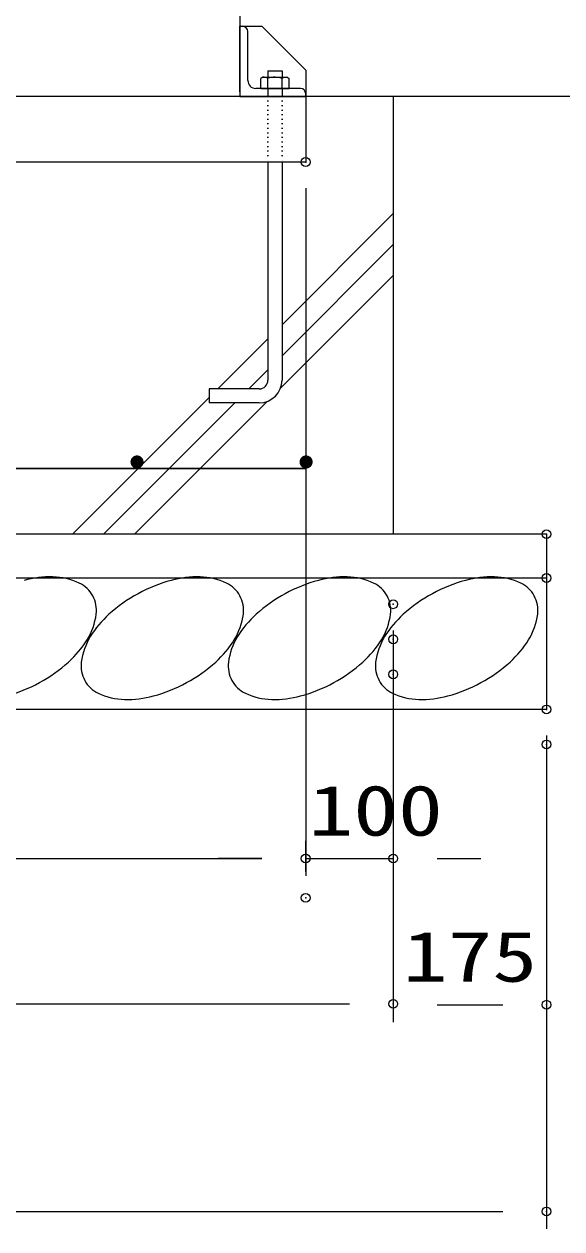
# Model space of a CAD drawing. Units: millimetres, scale not verified. Extents: x -5940 to 5940, y -4200 to 4200.
# Drawn here: x 2493 to 3107, y -1717 to -341 of the extents above; entities that cross this region are included whole.
import ezdxf
from ezdxf.enums import TextEntityAlignment as Align

# ---------------------------------------------------------------- set-up
doc = ezdxf.new("R2010")
doc.units = ezdxf.units.MM
doc.header["$LTSCALE"] = 20
doc.header["$PDMODE"] = 32
doc.header["$PDSIZE"] = 10
doc.linetypes.add('USER2', pattern=[0.26, 0.01, -0.25])
for name, color, linetype, lineweight in [('0-0_0', 7, 'Continuous', 25), ('0-1_1', 7, 'Continuous', 25), ('0-2_EXTCNT-L', 4, 'Continuous', 25), ('0-4_2', 7, 'Continuous', 25)]:
    doc.layers.add(name, color=color, linetype=linetype, lineweight=lineweight)
doc.layers.add('0-5_DEFPOINTS', color=7, linetype='Continuous')
doc.styles.add('ＭＳ ゴシック', font='')
doc.styles.get('ＭＳ ゴシック').set_extended_font_data('MS Gothic')

msp = doc.modelspace()

# ---------------------------------------------------------------- linework, layer by layer
at = {"layer": '0-0_0', "color": 1}
for p, q in [((2814.39, -528.76), (2814.39, -1313.96)), ((2914.39, -1033.76), (2914.39, -1479.96)), ((2914.39, -1073.76), (2914.39, -1313.96)), ((2914.39, -1113.76), (2914.39, -1480.96)), ((3089.39, -1153.76), (3089.39, -1716.96)), ((3089.39, -1193.76), (3089.39, -1480.96)), ((2814.39, -1308.96), (2814.39, -1273.96))]:
    msp.add_line(p, q, dxfattribs=at)
at = {"layer": '0-0_0', "color": 2}
for p, q in [((1514.39, -1293.96), (2764.39, -1293.96)), ((2764.39, -1293.96), (2714.39, -1293.96)), ((2814.39, -1293.96), (2914.39, -1293.96)), ((2964.39, -1293.96), (3014.39, -1293.96)), ((1414.39, -1459.96), (2864.39, -1459.96)), ((2964.39, -1460.96), (3039.39, -1460.96)), ((1239.39, -1696.96), (3039.39, -1696.96))]:
    msp.add_line(p, q, dxfattribs=at)
at = {"layer": '0-0_0'}
for points in [[(2614.39, -841.26), (2622.36, -833.78), (2623.29, -833.89)], [(2614.39, -841.26), (2621.42, -833.78), (2622.36, -833.78)], [(2614.39, -841.26), (2620.48, -833.89), (2621.42, -833.78)], [(2614.39, -841.26), (2623.29, -833.89), (2621.64, -841.2)], [(2614.39, -841.26), (2619.57, -834.13), (2620.48, -833.89)], [(2614.39, -841.26), (2618.69, -834.48), (2619.57, -834.13)], [(2614.39, -841.26), (2617.87, -834.93), (2618.69, -834.48)], [(2614.39, -841.26), (2617.11, -835.48), (2617.87, -834.93)], [(2614.39, -841.26), (2616.42, -836.13), (2617.11, -835.48)], [(2614.39, -841.26), (2615.82, -836.85), (2616.42, -836.13)], [(2614.39, -841.26), (2615.31, -837.65), (2615.82, -836.85)], [(2614.45, -840.32), (2615.31, -837.65), (2614.39, -841.26)], [(2614.45, -840.32), (2614.91, -838.5), (2615.31, -837.65)], [(2614.62, -839.4), (2614.91, -838.5), (2614.45, -840.32)], [(2621.64, -841.2), (2623.29, -833.89), (2621.65, -841.17)], [(2621.65, -841.17), (2623.29, -833.89), (2621.67, -841.14)], [(2621.67, -841.14), (2623.29, -833.89), (2621.68, -841.11)], [(2621.68, -841.11), (2623.29, -833.89), (2621.7, -841.09)], [(2621.7, -841.09), (2623.29, -833.89), (2621.73, -841.07)], [(2621.73, -841.07), (2623.29, -833.89), (2621.75, -841.05)], [(2621.75, -841.05), (2623.29, -833.89), (2621.78, -841.04)], [(2621.78, -841.04), (2623.29, -833.89), (2621.81, -841.02)], [(2621.81, -841.02), (2623.29, -833.89), (2621.84, -841.02)], [(2621.84, -841.02), (2623.29, -833.89), (2621.87, -841.01)], [(2621.87, -841.01), (2623.29, -833.89), (2621.9, -841.01)], [(2621.9, -841.01), (2623.29, -833.89), (2621.93, -841.02)], [(2621.93, -841.02), (2623.29, -833.89), (2621.96, -841.02)], [(2621.96, -841.02), (2623.29, -833.89), (2621.99, -841.04)], [(2621.99, -841.04), (2623.29, -833.89), (2624.2, -834.13)], [(2621.99, -841.04), (2624.2, -834.13), (2622.02, -841.05)], [(2622.02, -841.05), (2624.2, -834.13), (2622.05, -841.07)], [(2622.05, -841.07), (2624.2, -834.13), (2622.07, -841.09)], [(2622.07, -841.09), (2624.2, -834.13), (2622.09, -841.11)], [(2622.09, -841.11), (2624.2, -834.13), (2622.11, -841.14)], [(2622.11, -841.14), (2624.2, -834.13), (2622.12, -841.17)], [(2622.12, -841.17), (2624.2, -834.13), (2622.13, -841.2)], [(2622.13, -841.2), (2624.2, -834.13), (2622.14, -841.23)], [(2622.14, -841.26), (2624.2, -834.13), (2625.08, -834.48)], [(2622.14, -841.23), (2624.2, -834.13), (2622.14, -841.26)], [(2622.14, -841.26), (2625.08, -834.48), (2625.91, -834.93)], [(2622.14, -841.26), (2625.91, -834.93), (2626.67, -835.48)], [(2622.14, -841.26), (2626.67, -835.48), (2627.35, -836.13)], [(2622.14, -841.26), (2627.35, -836.13), (2627.95, -836.85)], [(2622.14, -841.26), (2627.95, -836.85), (2628.46, -837.65)], [(2622.14, -841.26), (2628.46, -837.65), (2628.86, -838.5)], [(2622.14, -841.26), (2628.86, -838.5), (2629.15, -839.4)], [(2807.39, -841.26), (2815.36, -833.78), (2816.29, -833.89)], [(2807.39, -841.26), (2814.42, -833.78), (2815.36, -833.78)], [(2807.39, -841.26), (2813.48, -833.89), (2814.42, -833.78)], [(2807.39, -841.26), (2816.29, -833.89), (2814.64, -841.2)], [(2807.39, -841.26), (2812.57, -834.13), (2813.48, -833.89)], [(2807.39, -841.26), (2811.69, -834.48), (2812.57, -834.13)], [(2807.39, -841.26), (2810.87, -834.93), (2811.69, -834.48)], [(2807.39, -841.26), (2810.11, -835.48), (2810.87, -834.93)], [(2807.39, -841.26), (2809.42, -836.13), (2810.11, -835.48)], [(2807.39, -841.26), (2808.82, -836.85), (2809.42, -836.13)], [(2807.39, -841.26), (2808.31, -837.65), (2808.82, -836.85)], [(2807.45, -840.32), (2808.31, -837.65), (2807.39, -841.26)], [(2807.45, -840.32), (2807.91, -838.5), (2808.31, -837.65)], [(2807.62, -839.4), (2807.91, -838.5), (2807.45, -840.32)], [(2814.64, -841.2), (2816.29, -833.89), (2814.65, -841.17)], [(2814.65, -841.17), (2816.29, -833.89), (2814.67, -841.14)], [(2814.67, -841.14), (2816.29, -833.89), (2814.68, -841.11)], [(2814.68, -841.11), (2816.29, -833.89), (2814.7, -841.09)], [(2814.7, -841.09), (2816.29, -833.89), (2814.73, -841.07)], [(2814.73, -841.07), (2816.29, -833.89), (2814.75, -841.05)], [(2814.75, -841.05), (2816.29, -833.89), (2814.78, -841.04)], [(2814.78, -841.04), (2816.29, -833.89), (2814.81, -841.02)], [(2814.81, -841.02), (2816.29, -833.89), (2814.84, -841.02)], [(2814.84, -841.02), (2816.29, -833.89), (2814.87, -841.01)], [(2814.87, -841.01), (2816.29, -833.89), (2814.9, -841.01)], [(2814.9, -841.01), (2816.29, -833.89), (2814.93, -841.02)], [(2814.93, -841.02), (2816.29, -833.89), (2814.96, -841.02)], [(2814.96, -841.02), (2816.29, -833.89), (2814.99, -841.04)], [(2814.99, -841.04), (2816.29, -833.89), (2815.02, -841.05)], [(2815.02, -841.05), (2816.29, -833.89), (2815.05, -841.07)], [(2815.05, -841.07), (2816.29, -833.89), (2815.07, -841.09)], [(2815.07, -841.09), (2816.29, -833.89), (2815.09, -841.11)], [(2815.09, -841.11), (2816.29, -833.89), (2815.11, -841.14)], [(2815.11, -841.14), (2816.29, -833.89), (2817.2, -834.13)], [(2815.11, -841.14), (2817.2, -834.13), (2815.12, -841.17)], [(2815.12, -841.17), (2817.2, -834.13), (2815.13, -841.2)], [(2815.13, -841.2), (2817.2, -834.13), (2815.14, -841.23)], [(2815.14, -841.26), (2817.2, -834.13), (2818.08, -834.48)], [(2815.14, -841.23), (2817.2, -834.13), (2815.14, -841.26)], [(2815.14, -841.26), (2818.08, -834.48), (2818.91, -834.93)], [(2815.14, -841.26), (2818.91, -834.93), (2819.67, -835.48)], [(2815.14, -841.26), (2819.67, -835.48), (2820.35, -836.13)], [(2815.14, -841.26), (2820.35, -836.13), (2820.95, -836.85)], [(2815.14, -841.26), (2820.95, -836.85), (2821.46, -837.65)], [(2815.14, -841.26), (2821.46, -837.65), (2821.86, -838.5)], [(2815.14, -841.26), (2821.86, -838.5), (2822.15, -839.4)], [(2614.39, -841.26), (2621.64, -841.2), (2621.64, -841.23)], [(2614.39, -841.26), (2621.64, -841.23), (2621.64, -841.26)], [(2618.69, -848.05), (2614.39, -841.26), (2621.64, -841.26)], [(2617.87, -847.59), (2614.39, -841.26), (2618.69, -848.05)], [(2617.11, -847.04), (2614.39, -841.26), (2617.87, -847.59)], [(2616.42, -846.4), (2614.39, -841.26), (2617.11, -847.04)], [(2615.82, -845.67), (2614.39, -841.26), (2616.42, -846.4)], [(2615.31, -844.87), (2614.39, -841.26), (2615.82, -845.67)], [(2614.91, -844.02), (2614.39, -841.26), (2615.31, -844.87)], [(2614.62, -843.13), (2614.39, -841.26), (2614.91, -844.02)], [(2614.45, -842.2), (2614.39, -841.26), (2614.62, -843.13)], [(2618.69, -848.05), (2621.64, -841.26), (2621.64, -841.29)], [(2618.69, -848.05), (2621.64, -841.29), (2621.64, -841.32)], [(2618.69, -848.05), (2621.64, -841.32), (2621.65, -841.35)], [(2618.69, -848.05), (2621.65, -841.35), (2621.67, -841.38)], [(2618.69, -848.05), (2621.67, -841.38), (2621.68, -841.41)], [(2618.69, -848.05), (2621.68, -841.41), (2621.7, -841.43)], [(2618.69, -848.05), (2621.7, -841.43), (2621.73, -841.45)], [(2618.69, -848.05), (2621.73, -841.45), (2621.75, -841.47)], [(2618.69, -848.05), (2621.75, -841.47), (2621.78, -841.49)], [(2618.69, -848.05), (2621.78, -841.49), (2619.57, -848.39)], [(2619.57, -848.39), (2622.12, -841.35), (2620.48, -848.63)], [(2619.57, -848.39), (2622.11, -841.38), (2622.12, -841.35)], [(2619.57, -848.39), (2622.09, -841.41), (2622.11, -841.38)], [(2619.57, -848.39), (2622.07, -841.43), (2622.09, -841.41)], [(2619.57, -848.39), (2622.05, -841.45), (2622.07, -841.43)], [(2619.57, -848.39), (2622.02, -841.47), (2622.05, -841.45)], [(2619.57, -848.39), (2621.99, -841.49), (2622.02, -841.47)], [(2619.57, -848.39), (2621.96, -841.5), (2621.99, -841.49)], [(2619.57, -848.39), (2621.78, -841.49), (2621.81, -841.5)], [(2619.57, -848.39), (2621.93, -841.51), (2621.96, -841.5)], [(2619.57, -848.39), (2621.81, -841.5), (2621.84, -841.51)], [(2619.57, -848.39), (2621.9, -841.51), (2621.93, -841.51)], [(2619.57, -848.39), (2621.87, -841.51), (2621.9, -841.51)], [(2619.57, -848.39), (2621.84, -841.51), (2621.87, -841.51)], [(2620.48, -848.63), (2622.13, -841.32), (2621.42, -848.75)], [(2620.48, -848.63), (2622.12, -841.35), (2622.13, -841.32)], [(2621.42, -848.75), (2622.14, -841.29), (2622.36, -848.75)], [(2621.42, -848.75), (2622.13, -841.32), (2622.14, -841.29)], [(2622.14, -841.26), (2629.15, -839.4), (2629.33, -840.32)], [(2622.14, -841.26), (2629.33, -840.32), (2629.39, -841.26)], [(2627.95, -845.67), (2622.14, -841.26), (2629.39, -841.26)], [(2627.35, -846.4), (2622.14, -841.26), (2627.95, -845.67)], [(2626.67, -847.04), (2622.14, -841.26), (2627.35, -846.4)], [(2625.91, -847.59), (2622.14, -841.26), (2626.67, -847.04)], [(2625.08, -848.05), (2622.14, -841.26), (2625.91, -847.59)], [(2624.2, -848.39), (2622.14, -841.26), (2625.08, -848.05)], [(2623.29, -848.63), (2622.14, -841.26), (2624.2, -848.39)], [(2622.36, -848.75), (2622.14, -841.26), (2623.29, -848.63)], [(2622.36, -848.75), (2622.14, -841.29), (2622.14, -841.26)], [(2627.95, -845.67), (2629.39, -841.26), (2628.46, -844.87)], [(2628.46, -844.87), (2629.39, -841.26), (2629.33, -842.2)], [(2628.46, -844.87), (2629.33, -842.2), (2628.86, -844.02)], [(2628.86, -844.02), (2629.33, -842.2), (2629.15, -843.13)], [(2807.39, -841.26), (2814.64, -841.2), (2814.64, -841.23)], [(2807.39, -841.26), (2814.64, -841.23), (2814.64, -841.26)], [(2811.69, -848.05), (2807.39, -841.26), (2814.64, -841.26)], [(2810.87, -847.59), (2807.39, -841.26), (2811.69, -848.05)], [(2810.11, -847.04), (2807.39, -841.26), (2810.87, -847.59)], [(2809.42, -846.4), (2807.39, -841.26), (2810.11, -847.04)], [(2808.82, -845.67), (2807.39, -841.26), (2809.42, -846.4)], [(2808.31, -844.87), (2807.39, -841.26), (2808.82, -845.67)], [(2807.91, -844.02), (2807.39, -841.26), (2808.31, -844.87)], [(2807.62, -843.13), (2807.39, -841.26), (2807.91, -844.02)], [(2807.45, -842.2), (2807.39, -841.26), (2807.62, -843.13)], [(2811.69, -848.05), (2814.64, -841.26), (2814.64, -841.29)], [(2811.69, -848.05), (2814.64, -841.29), (2814.64, -841.32)], [(2811.69, -848.05), (2814.64, -841.32), (2814.65, -841.35)], [(2811.69, -848.05), (2814.65, -841.35), (2814.67, -841.38)], [(2811.69, -848.05), (2814.67, -841.38), (2812.57, -848.39)], [(2812.57, -848.39), (2815.12, -841.35), (2813.48, -848.63)], [(2812.57, -848.39), (2815.11, -841.38), (2815.12, -841.35)], [(2812.57, -848.39), (2815.09, -841.41), (2815.11, -841.38)], [(2812.57, -848.39), (2814.67, -841.38), (2814.68, -841.41)], [(2812.57, -848.39), (2815.07, -841.43), (2815.09, -841.41)], [(2812.57, -848.39), (2814.68, -841.41), (2814.7, -841.43)], [(2812.57, -848.39), (2815.05, -841.45), (2815.07, -841.43)], [(2812.57, -848.39), (2814.7, -841.43), (2814.73, -841.45)], [(2812.57, -848.39), (2815.02, -841.47), (2815.05, -841.45)], [(2812.57, -848.39), (2814.73, -841.45), (2814.75, -841.47)], [(2812.57, -848.39), (2814.99, -841.49), (2815.02, -841.47)], [(2812.57, -848.39), (2814.75, -841.47), (2814.78, -841.49)], [(2812.57, -848.39), (2814.96, -841.5), (2814.99, -841.49)], [(2812.57, -848.39), (2814.78, -841.49), (2814.81, -841.5)], [(2812.57, -848.39), (2814.93, -841.51), (2814.96, -841.5)], [(2812.57, -848.39), (2814.81, -841.5), (2814.84, -841.51)], [(2812.57, -848.39), (2814.9, -841.51), (2814.93, -841.51)], [(2812.57, -848.39), (2814.87, -841.51), (2814.9, -841.51)], [(2812.57, -848.39), (2814.84, -841.51), (2814.87, -841.51)], [(2813.48, -848.63), (2815.13, -841.32), (2814.42, -848.75)], [(2813.48, -848.63), (2815.12, -841.35), (2815.13, -841.32)], [(2814.42, -848.75), (2815.14, -841.29), (2815.36, -848.75)], [(2814.42, -848.75), (2815.13, -841.32), (2815.14, -841.29)], [(2815.14, -841.26), (2822.15, -839.4), (2822.33, -840.32)], [(2815.14, -841.26), (2822.33, -840.32), (2822.39, -841.26)], [(2820.95, -845.67), (2815.14, -841.26), (2822.39, -841.26)], [(2820.35, -846.4), (2815.14, -841.26), (2820.95, -845.67)], [(2819.67, -847.04), (2815.14, -841.26), (2820.35, -846.4)], [(2818.91, -847.59), (2815.14, -841.26), (2819.67, -847.04)], [(2818.08, -848.05), (2815.14, -841.26), (2818.91, -847.59)], [(2817.2, -848.39), (2815.14, -841.26), (2818.08, -848.05)], [(2816.29, -848.63), (2815.14, -841.26), (2817.2, -848.39)], [(2815.36, -848.75), (2815.14, -841.26), (2816.29, -848.63)], [(2815.36, -848.75), (2815.14, -841.29), (2815.14, -841.26)], [(2820.95, -845.67), (2822.39, -841.26), (2821.46, -844.87)], [(2821.46, -844.87), (2822.39, -841.26), (2822.33, -842.2)], [(2821.46, -844.87), (2822.33, -842.2), (2821.86, -844.02)], [(2821.86, -844.02), (2822.33, -842.2), (2822.15, -843.13)]]:
    msp.add_solid(points, dxfattribs=at)
at = {"layer": '0-1_1'}
for p, q in [((2739.39, 1046.24), (2739.39, -423.76)), ((2739.39, 1041.24), (2739.39, -418.76)), ((2814.39, -393.76), (2764.39, -343.76)), ((2771.39, -394.45), (2787.38, -394.45)), ((2771.39, -394.45), (2771.39, -403.13)), ((2787.38, -394.45), (2787.38, -403.23)), ((2814.39, -393.76), (2814.39, -498.76)), ((3172.2, -423.76), (-4460.61, -423.76)), ((2771.39, -414.76), (2771.39, -423.76)), ((2787.38, -414.76), (2787.38, -423.76)), ((2914.39, -423.76), (2914.39, -923.76)), ((2814.39, -498.76), (1464.39, -498.76)), ((2771.39, -498.76), (2771.39, -747.76)), ((2787.38, -498.76), (2787.39, -747.76)), ((2704.39, -757.76), (2704.39, -773.76)), ((2761.39, -757.76), (2704.39, -757.76)), ((2761.39, -773.76), (2704.39, -773.76)), ((1464.39, -848.76), (2814.39, -848.76)), ((2814.39, -848.76), (1464.39, -848.76)), ((2814.39, -848.76), (1464.39, -848.76)), ((3089.39, -923.76), (1189.39, -923.76)), ((3089.39, -923.76), (3089.39, -1123.76)), ((3089.39, -973.76), (1189.39, -973.76)), ((3089.39, -1123.76), (1189.39, -1123.76))]:
    msp.add_line(p, q, dxfattribs=at)
at = {"layer": '0-1_1', "linetype": 'USER2'}
for p, q in [((2771.39, -423.76), (2771.39, -498.76)), ((2787.38, -423.76), (2787.38, -498.76))]:
    msp.add_line(p, q, dxfattribs=at)
at = {"layer": '0-1_1', "color": 4}
for p, q in [((2787.39, -684.51), (2914.39, -557.51)), ((2787.39, -719.87), (2914.39, -592.87)), ((2785.74, -756.87), (2914.39, -628.22)), ((2714.14, -757.76), (2771.39, -700.51)), ((2749.49, -757.76), (2771.39, -735.87)), ((2548.14, -923.76), (2704.39, -767.51)), ((2583.49, -923.76), (2733.49, -773.76)), ((2618.85, -923.76), (2770.49, -772.12))]:
    msp.add_line(p, q, dxfattribs=at)
at = {"layer": '0-1_1'}
for radius in [26, 10]:
    msp.add_arc((2761.39, -747.76), radius, 270, 0, dxfattribs=at)
at = {"layer": '0-2_EXTCNT-L'}
for centre, radius, start, end in [((2523.31, -1088.08), 115.68, 88.7385, 105.20457), ((2524.24, -1045.9), 73.49, 64.41276, 88.7385), ((2706.96, -1145.69), 175.38, 105.20457, 118.56194), ((2691.31, -1088.08), 115.68, 88.7385, 105.20457), ((2692.24, -1045.9), 73.49, 64.41276, 88.7385), ((2874.96, -1145.69), 175.38, 105.20457, 118.56194), ((2859.31, -1088.08), 115.68, 88.7385, 105.20457), ((2860.24, -1045.9), 73.49, 64.41276, 88.7385), ((3042.96, -1145.69), 175.38, 105.20457, 118.56194), ((3027.31, -1088.08), 115.68, 88.7385, 105.20457), ((3028.24, -1045.9), 73.49, 64.41276, 88.7385), ((2541.1, -1010.68), 34.44, 28.56194, 64.41276), ((2709.1, -1010.68), 34.44, 28.56194, 64.41276), ((2877.1, -1010.68), 34.44, 28.56194, 64.41276), ((3045.1, -1010.68), 34.44, 28.56194, 64.41276), ((2541.1, -1010.68), 34.44, 352.71112, 28.56194), ((2706.96, -1145.69), 175.38, 118.56194, 131.91931), ((2709.1, -1010.68), 34.44, 352.71112, 28.56194), ((2874.96, -1145.69), 175.38, 118.56194, 131.91931), ((2877.1, -1010.68), 34.44, 352.71112, 28.56194), ((3042.96, -1145.69), 175.38, 118.56194, 131.91931), ((3045.1, -1010.68), 34.44, 352.71112, 28.56194), ((2502.37, -1005.72), 73.49, 328.38539, 352.71112), ((2667.08, -1101.27), 115.68, 131.91931, 148.38539), ((2670.37, -1005.72), 73.49, 328.38539, 352.71112), ((2835.08, -1101.27), 115.68, 131.91931, 148.38539), ((2838.37, -1005.72), 73.49, 328.38539, 352.71112), ((3003.08, -1101.27), 115.68, 131.91931, 148.38539), ((3006.37, -1005.72), 73.49, 328.38539, 352.71112), ((2466.44, -983.61), 115.68, 311.91931, 328.38539), ((2631.15, -1079.15), 73.49, 148.38539, 172.71112), ((2634.44, -983.61), 115.68, 311.91931, 328.38539), ((2799.15, -1079.15), 73.49, 148.38539, 172.71112), ((2802.44, -983.61), 115.68, 311.91931, 328.38539), ((2967.15, -1079.15), 73.49, 148.38539, 172.71112), ((2970.44, -983.61), 115.68, 311.91931, 328.38539), ((2426.56, -939.19), 175.38, 298.56194, 311.91931), ((2592.42, -1074.2), 34.44, 172.71112, 208.56194), ((2594.56, -939.19), 175.38, 298.56194, 311.91931), ((2760.42, -1074.2), 34.44, 172.71112, 208.56194), ((2762.56, -939.19), 175.38, 298.56194, 311.91931), ((2928.42, -1074.2), 34.44, 172.71112, 208.56194), ((2930.56, -939.19), 175.38, 298.56194, 311.91931), ((2426.56, -939.19), 175.38, 285.20457, 298.56194), ((2592.42, -1074.2), 34.44, 208.56194, 244.41276), ((2594.56, -939.19), 175.38, 285.20457, 298.56194), ((2760.42, -1074.2), 34.44, 208.56194, 244.41276), ((2762.56, -939.19), 175.38, 285.20457, 298.56194), ((2928.42, -1074.2), 34.44, 208.56194, 244.41276), ((2930.56, -939.19), 175.38, 285.20457, 298.56194), ((2609.28, -1038.98), 73.49, 244.41276, 268.7385), ((2610.21, -996.8), 115.68, 268.7385, 285.20457), ((2777.28, -1038.98), 73.49, 244.41276, 268.7385), ((2778.21, -996.8), 115.68, 268.7385, 285.20457), ((2945.28, -1038.98), 73.49, 244.41276, 268.7385), ((2946.21, -996.8), 115.68, 268.7385, 285.20457)]:
    msp.add_arc(centre, radius, start, end, dxfattribs=at)
at = {"layer": '0-4_2'}
for p, q in [((2739.39, -343.76), (2764.39, -343.76)), ((2739.39, -418.76), (2739.39, -343.76)), ((2748.39, -405.76), (2748.39, -349.76)), ((2765.53, -401.96), (2763.39, -403.2)), ((2763.39, -414.76), (2763.39, -403.2)), ((2765.53, -401.96), (2793.24, -401.96)), ((2771.39, -414.76), (2771.39, -403.2)), ((2787.39, -414.76), (2787.39, -403.2)), ((2793.24, -401.96), (2795.39, -403.2)), ((2739.39, -423.76), (2814.39, -423.76)), ((2808.39, -414.76), (2757.39, -414.76)), ((2814.39, -423.76), (2814.39, -420.76))]:
    msp.add_line(p, q, dxfattribs=at)
msp.add_lwpolyline([(2763.39, -414.76), (2795.39, -414.76), (2795.39, -403.2)], dxfattribs=at)
for centre, radius, start, end in [((2742.39, -349.76), 6, 0, 90), ((2757.39, -405.76), 9, 180, 269.99997), ((2765.53, -416.43), 14.46, 66.2776, 90), ((2779.23, -429.55), 27.56, 72.79427, 106.56505), ((2793.24, -416.43), 14.44, 90, 113.96197), ((2808.39, -420.76), 6, 0, 90)]:
    msp.add_arc(centre, radius, start, end, dxfattribs=at)
at = {"layer": '0-5_DEFPOINTS'}
for p in [(2814.39, -498.76), (3089.39, -923.76), (3089.39, -973.76), (2914.39, -1003.76), (2914.39, -1043.76), (2914.39, -1083.76), (3089.39, -1123.76), (3089.39, -1123.76), (3089.39, -1163.76), (2814.39, -1293.96), (2914.39, -1293.96), (2814.39, -1338.96), (2914.39, -1459.96), (3089.39, -1460.96), (3089.39, -1696.96)]:
    msp.add_point(p, dxfattribs=at)

# ---------------------------------------------------------------- texts
at = {"layer": '0-0_0', "color": 3, "style": 'ＭＳ ゴシック', "width": 1.3}
for s, p in [('100', (2817.68, -1285.28)), ('175', (2925.39, -1452.06))]:
    msp.add_text(s, height=57.77, dxfattribs=at).set_placement(p, align=Align.BOTTOM_LEFT)

doc.saveas('drawing.dxf')
